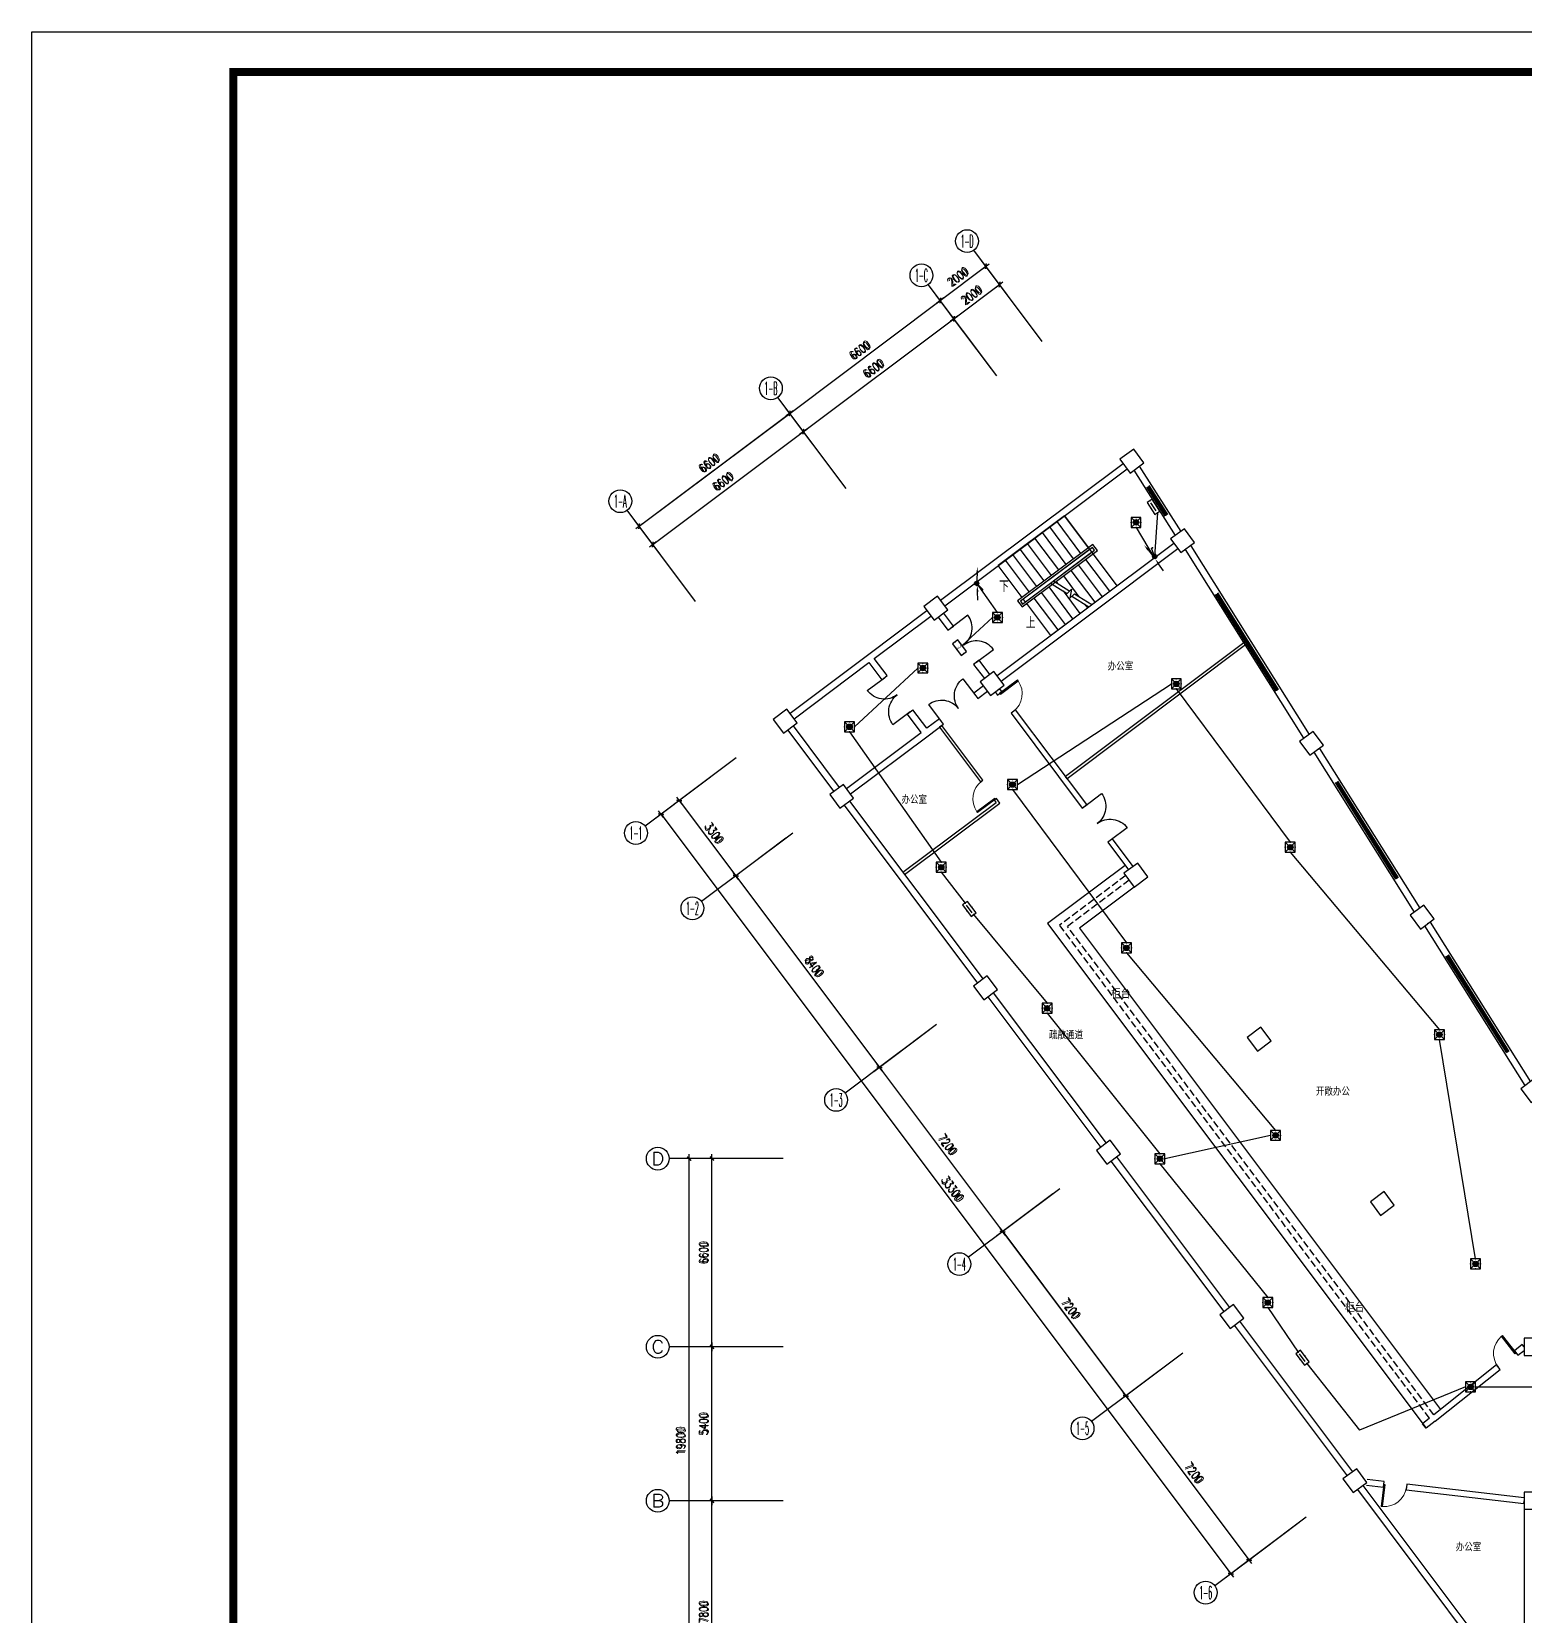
# Model space of a CAD drawing. Extents: x -149393 to 1177518, y -366685 to 296590.
# Drawn here: x 731850 to 784228, y -248251 to -192676 of the extents above; entities that cross this region are included whole.
import ezdxf
from ezdxf.enums import TextEntityAlignment as Align

# ---------------------------------------------------------------- set-up
doc = ezdxf.new("R2010")
doc.units = 0
doc.header["$LTSCALE"] = 1000
doc.header["$MEASUREMENT"] = 0
doc.linetypes.add('DASH', pattern=[0.35, 0.25, -0.1])
doc.linetypes.add('常规', pattern=[20, 10, 0, 10])
doc.layers.get('0').update_dxf_attribs({"linetype": 'CONTINUOUS'})
doc.layers.get('Defpoints').update_dxf_attribs({"linetype": 'CONTINUOUS'})
for name, color, linetype in [('AXIS', 3, 'CONTINUOUS'), ('AXIS_TEXT', 7, 'CONTINUOUS'), ('COLUMN', 9, 'CONTINUOUS'), ('EQUIP-消防', 3, 'CONTINUOUS'), ('LWIRE', 4, 'CONTINUOUS'), ('PUB_TITLE', 253, 'CONTINUOUS'), ('STAIR', 2, 'CONTINUOUS'), ('TEL_SYMB', 3, 'CONTINUOUS'), ('TEL_TEXT', 7, 'CONTINUOUS'), ('WALL', 9, 'CONTINUOUS'), ('WALL-MOVE', 6, 'CONTINUOUS'), ('WINDOW', 4, 'CONTINUOUS'), ('WIRE-应急', 60, '常规')]:
    doc.layers.add(name, color=color, linetype=linetype)
doc.styles.add('_TCH_AXIS', font='COMPLEX', dxfattribs={"bigfont": 'GBCBIG'})
doc.styles.add('_TCH_DIM', font='SIMPLEX', dxfattribs={"bigfont": 'GBCBIG'})
doc.styles.add('_TCH_DIM_T3', font='SIMPLEX', dxfattribs={"width": 0.705882, "bigfont": 'GBCBIG'})
doc.styles.add('_TEL_DIM', font='', dxfattribs={"width": 0.8, "height": 3.5})
doc.styles.add('COMPLEX', font='COMPLEX')
doc.styles.add('DIM_FONT', font='SIMPLEX.shx', dxfattribs={"width": 0.8})
doc.styles.get("Standard").update_dxf_attribs({"font": 'gbenor.shx', "bigfont": 'gbcbig.shx'})
doc.styles.get('_TEL_DIM').set_extended_font_data('SimSun')
doc.dimstyles.new('_TCH_ARCH&&100', dxfattribs={"dimtxt": 297.5, "dimasz": 100, "dimexe": 250, "dimexo": 300, "dimgap": 126.25, "dimtad": 1, "dimdec": 0, "dimzin": 0, "dimdsep": 46, "dimtxsty": '_TCH_DIM_T3', "dimblk": 'ARCHTICK', "dimcen": 0.09, "dimclrt": 7, "dimazin": 2, "dimtfac": 1, "dimtdec": 0, "dimtix": 1, "dimtmove": 2, "dimatfit": 3, "dimfxl": 1, "dimtolj": 1, "dimtzin": 0, "dimarcsym": 0})
doc.dimstyles.new('DIMN', dxfattribs={"dimtxt": 300, "dimasz": 1, "dimexe": 250, "dimexo": 300, "dimgap": 150, "dimtad": 1, "dimdec": 0, "dimdsep": 46, "dimtxsty": 'DIM_FONT', "dimblk": '_DIMX', "dimcen": 2.5, "dimclrt": 7, "dimadec": 0, "dimazin": 0, "dimtfac": 1, "dimtdec": 0, "dimtix": 1, "dimtmove": 2, "dimatfit": 3, "dimldrblk": '_DIMX', "dimfxl": 1, "dimtolj": 1, "dimarcsym": 0})

# ---------------------------------------------------------------- blocks, each defined once
blk = doc.blocks.new('$equip_U$00000427(cyc-PC)')
for p, q in [((-0.43, -0.43), (0.43, 0.43)), ((-0.43, 0.43), (0.43, -0.43))]:
    blk.add_line(p, q)
blk.add_lwpolyline([(-0.5, 0.5), (-0.5, -0.5), (0.5, -0.5), (0.5, 0.5)], close=True)
blk.add_circle((0, 0), 0.275)
for p in [(-0.5, 0), (0, 0.5), (0.5, 0), (0, -0.5)]:
    blk.add_point(p)
for points in [[(-0.24, 0.14), (0.24, 0.14), (-0.27, 0), (0.27, 0)], [(-0.24, -0.14), (0.24, -0.14), (-0.27, 0), (0.27, 0)], [(-0.14, 0.24), (0.14, 0.24), (-0.24, 0.14), (0.24, 0.14)], [(0, 0.27), (0, 0.27), (-0.14, 0.24), (0.14, 0.24)], [(-0.14, -0.24), (0.14, -0.24), (-0.24, -0.14), (0.24, -0.14)], [(0, -0.27), (0, -0.27), (-0.14, -0.24), (0.14, -0.24)]]:
    blk.add_solid(points)
at = {"color": 7, "style": '_TEL_DIM', "flags": 1}
blk.add_attdef('A', text='', height=0.00002, dxfattribs=at).set_placement((0, 0), align=Align.MIDDLE_CENTER)
blk = doc.blocks.new('$equip_U$00000108(cyc-PC)')
for p, q in [((-0.72, 0.6), (-0.72, 0)), ((0.72, 0.6), (-0.72, 0.6)), ((-0.72, 0), (0.72, 0)), ((-0.48, 0.3), (0.48, 0.3)), ((0.72, 0), (0.72, 0.6))]:
    blk.add_line(p, q)
for p in [(-0.72, 0.3), (0, 0.6), (0, 0), (0.72, 0.3)]:
    blk.add_point(p)
blk.add_solid([(0.24, 0.23), (0.53, 0.3), (0.24, 0.37)])
at = {"color": 7, "style": '_TEL_DIM', "flags": 1}
blk.add_attdef('A', text='', height=0.00002, dxfattribs=at).set_placement((0, 0), align=Align.MIDDLE_CENTER)
blk = doc.blocks.new('$equip_U$00000446(cyc-PC)')
for p, q in [((0.72, 0.66), (-0.72, 0.66)), ((-0.72, 0.66), (-0.72, 0)), ((-0.72, 0), (0.72, 0)), ((0.72, 0), (0.72, 0.66))]:
    blk.add_line(p, q)
for p in [(-0.72, 0.33), (0, 0.66), (0, 0), (0.72, 0.33)]:
    blk.add_point(p)
at = {"width": 0.8}
blk.add_text('E', height=0.45, dxfattribs=at).set_placement((-0.08, 0.11))
at = {"color": 7, "style": '_TEL_DIM', "flags": 1}
blk.add_attdef('A', text='', height=0.00002, dxfattribs=at).set_placement((0, 0), align=Align.MIDDLE_CENTER)
blk = doc.blocks.new('$TelecSys$00000079')
for p, q in [((0.7, 0.7), (0, 0)), ((0.1, 0.1), (0.1, 0.1)), ((-0.1, -0.1), (-0.1, -0.1))]:
    blk.add_line(p, q)
at = {"const_width": 0.142}
blk.add_lwpolyline([(-0.07, 0, 1), (0.07, 0, 1)], format="xyb", close=True, dxfattribs=at)
blk.add_solid([(0.63, 0.77), (0.77, 0.63), (1.15, 1.15)])
at = {"width": 0.8, "flags": 9}
blk.add_attdef('A', (0, 0), '', height=0.00002, dxfattribs=at)
blk = doc.blocks.new('$equip_U$00000423(cyc-PC)')
for p, q in [((0.15, 0.36), (0.63, 0.83)), ((0.63, 0.83), (0.77, 0.69))]:
    blk.add_line(p, q)
blk.add_circle((0, 0.21), 0.208)
for p in [(-0.21, 0.21), (-0.05, 0.4), (0, 0), (0.21, 0.21), (0.7, 0.76)]:
    blk.add_point(p)
for points in [[(-0.18, 0.31), (0.18, 0.31), (-0.21, 0.21), (0.21, 0.21)], [(-0.18, 0.1), (0.18, 0.1), (-0.21, 0.21), (0.21, 0.21)], [(-0.1, 0.39), (0.1, 0.39), (-0.18, 0.31), (0.18, 0.31)], [(-0.1, 0.03), (0.1, 0.03), (-0.18, 0.1), (0.18, 0.1)], [(0, 0.42), (0, 0.42), (-0.1, 0.39), (0.1, 0.39)], [(0, 0), (0, 0), (-0.1, 0.03), (0.1, 0.03)]]:
    blk.add_solid(points)
at = {"color": 7, "style": '_TEL_DIM', "flags": 1}
blk.add_attdef('A', text='', height=0.00002, dxfattribs=at).set_placement((0, 0), align=Align.MIDDLE_CENTER)
blk = doc.blocks.new('$TelecSys$00000078')
for p, q in [((0.1, 0.1), (0.1, 0.1)), ((1.15, 1.15), (0.55, 0.55)), ((-0.1, -0.1), (-0.1, -0.1))]:
    blk.add_line(p, q)
at = {"const_width": 0.142}
blk.add_lwpolyline([(-0.07, 0, 1), (0.07, 0, 1)], format="xyb", close=True, dxfattribs=at)
blk.add_solid([(0.62, 0.48), (0.48, 0.62), (0.1, 0.1)])
at = {"width": 0.8, "flags": 9}
blk.add_attdef('A', (0, 0), '', height=0.00002, dxfattribs=at)
blk = doc.blocks.new('_DIMX')
blk.add_line((-150, 0), (150, 0))
at = {"const_width": 50}
blk.add_lwpolyline([(-70, -70), (70, 70)], dxfattribs=at)
blk = doc.blocks.new('_ArchTick')
at = {"color": 0, "linetype": 'ByBlock', "const_width": 0.4}
blk.add_lwpolyline([(-0.5, -0.5), (0.5, 0.5)], dxfattribs=at)
blk = doc.blocks.new('*D1365')
at = {"layer": 'AXIS', "color": 0, "lineweight": -2, "transparency": 16777216}
for p, q in [((764191, -202742), (765791, -201542)), ((767111, -203302), (765641, -201342)), ((765511, -204502), (764041, -202542))]:
    blk.add_line(p, q, dxfattribs=at)
at = {"layer": 'Defpoints', "color": 0, "transparency": 16777216}
for p in [(765791, -201542), (767291, -203542), (765691, -204742)]:
    blk.add_point(p, dxfattribs=at)
at = {"layer": 'AXIS', "color": 0, "lineweight": -2, "transparency": 16777216, "xscale": 100, "yscale": 100, "zscale": 100}
for p, rotation in [((765791, -201542), 36.87000000000068), ((764191, -202742), 216.8700000000007)]:
    blk.add_blockref('_ArchTick', p, dxfattribs=dict(at, rotation=rotation))
at = {"layer": 'AXIS', "color": 7, "transparency": 16777216, "insert": (764826, -201922), "char_height": 297.5, "attachment_point": 5, "rotation": 36.87, "style": '_TCH_DIM_T3'}
blk.add_mtext('\\A1;2000', dxfattribs=at)
blk = doc.blocks.new('*D1366')
at = {"layer": 'AXIS', "color": 0, "lineweight": -2, "transparency": 16777216}
for p, q in [((763711, -202102), (765311, -200902)), ((767111, -203302), (765161, -200702)), ((765511, -204502), (763561, -201902))]:
    blk.add_line(p, q, dxfattribs=at)
at = {"layer": 'Defpoints', "color": 0, "transparency": 16777216}
for p in [(765311, -200902), (767291, -203542), (765691, -204742)]:
    blk.add_point(p, dxfattribs=at)
at = {"layer": 'AXIS', "color": 0, "lineweight": -2, "transparency": 16777216, "xscale": 100, "yscale": 100, "zscale": 100}
for p, rotation in [((765311, -200902), 36.87000000000068), ((763711, -202102), 216.8700000000007)]:
    blk.add_blockref('_ArchTick', p, dxfattribs=dict(at, rotation=rotation))
at = {"layer": 'AXIS', "color": 7, "transparency": 16777216, "insert": (764346, -201282), "char_height": 297.5, "attachment_point": 5, "rotation": 36.87, "style": '_TCH_DIM_T3'}
blk.add_mtext('\\A1;2000', dxfattribs=at)
blk = doc.blocks.new('*D1367')
at = {"layer": 'AXIS', "color": 0, "lineweight": -2, "transparency": 16777216}
for p, q in [((758911, -206702), (764191, -202742)), ((765511, -204502), (764041, -202542)), ((760231, -208462), (758761, -206502))]:
    blk.add_line(p, q, dxfattribs=at)
at = {"layer": 'Defpoints', "color": 0, "transparency": 16777216}
for p in [(764191, -202742), (765691, -204742), (760411, -208702)]:
    blk.add_point(p, dxfattribs=at)
at = {"layer": 'AXIS', "color": 0, "lineweight": -2, "transparency": 16777216, "xscale": 100, "yscale": 100, "zscale": 100}
for p, rotation in [((764191, -202742), 36.86999999999998), ((758911, -206702), 216.87)]:
    blk.add_blockref('_ArchTick', p, dxfattribs=dict(at, rotation=rotation))
at = {"layer": 'AXIS', "color": 7, "transparency": 16777216, "insert": (761386, -204502), "char_height": 297.5, "attachment_point": 5, "rotation": 36.87, "style": '_TCH_DIM_T3'}
blk.add_mtext('\\A1;6600', dxfattribs=at)
blk = doc.blocks.new('*D1368')
at = {"layer": 'AXIS', "color": 0, "lineweight": -2, "transparency": 16777216}
for p, q in [((758431, -206062), (763711, -202102)), ((765511, -204502), (763561, -201902)), ((760231, -208462), (758281, -205862))]:
    blk.add_line(p, q, dxfattribs=at)
at = {"layer": 'Defpoints', "color": 0, "transparency": 16777216}
for p in [(763711, -202102), (765691, -204742), (760411, -208702)]:
    blk.add_point(p, dxfattribs=at)
at = {"layer": 'AXIS', "color": 0, "lineweight": -2, "transparency": 16777216, "xscale": 100, "yscale": 100, "zscale": 100}
for p, rotation in [((763711, -202102), 36.86999999999998), ((758431, -206062), 216.87)]:
    blk.add_blockref('_ArchTick', p, dxfattribs=dict(at, rotation=rotation))
at = {"layer": 'AXIS', "color": 7, "transparency": 16777216, "insert": (760906, -203862), "char_height": 297.5, "attachment_point": 5, "rotation": 36.87, "style": '_TCH_DIM_T3'}
blk.add_mtext('\\A1;6600', dxfattribs=at)
blk = doc.blocks.new('*D1369')
at = {"layer": 'AXIS', "color": 0, "lineweight": -2, "transparency": 16777216}
for p, q in [((753631, -210662), (758911, -206702)), ((760231, -208462), (758761, -206502)), ((754951, -212422), (753481, -210462))]:
    blk.add_line(p, q, dxfattribs=at)
at = {"layer": 'Defpoints', "color": 0, "transparency": 16777216}
for p in [(758911, -206702), (760411, -208702), (755131, -212662)]:
    blk.add_point(p, dxfattribs=at)
at = {"layer": 'AXIS', "color": 0, "lineweight": -2, "transparency": 16777216, "xscale": 100, "yscale": 100, "zscale": 100}
for p, rotation in [((758911, -206702), 36.86999999999937), ((753631, -210662), 216.8699999999994)]:
    blk.add_blockref('_ArchTick', p, dxfattribs=dict(at, rotation=rotation))
at = {"layer": 'AXIS', "color": 7, "transparency": 16777216, "insert": (756106, -208462), "char_height": 297.5, "attachment_point": 5, "rotation": 36.87, "style": '_TCH_DIM_T3'}
blk.add_mtext('\\A1;6600', dxfattribs=at)
blk = doc.blocks.new('*D1370')
at = {"layer": 'AXIS', "color": 0, "lineweight": -2, "transparency": 16777216}
for p, q in [((753151, -210022), (758431, -206062)), ((760231, -208462), (758281, -205862)), ((754951, -212422), (753001, -209822))]:
    blk.add_line(p, q, dxfattribs=at)
at = {"layer": 'Defpoints', "color": 0, "transparency": 16777216}
for p in [(758431, -206062), (760411, -208702), (755131, -212662)]:
    blk.add_point(p, dxfattribs=at)
at = {"layer": 'AXIS', "color": 0, "lineweight": -2, "transparency": 16777216, "xscale": 100, "yscale": 100, "zscale": 100}
for p, rotation in [((758431, -206062), 36.86999999999977), ((753151, -210022), 216.8699999999998)]:
    blk.add_blockref('_ArchTick', p, dxfattribs=dict(at, rotation=rotation))
at = {"layer": 'AXIS', "color": 7, "transparency": 16777216, "insert": (755626, -207822), "char_height": 297.5, "attachment_point": 5, "rotation": 36.87, "style": '_TCH_DIM_T3'}
blk.add_mtext('\\A1;6600', dxfattribs=at)
blk = doc.blocks.new('*D1381')
at = {"layer": 'AXIS', "color": 0, "lineweight": -2, "transparency": 16777216}
for p, q in [((763340, -227679), (761380, -229149)), ((761580, -228999), (765900, -234759)), ((767660, -233439), (765700, -234909))]:
    blk.add_line(p, q, dxfattribs=at)
at = {"layer": 'Defpoints', "color": 0, "transparency": 16777216}
for p in [(763580, -227499), (767900, -233259), (765900, -234759)]:
    blk.add_point(p, dxfattribs=at)
at = {"layer": 'AXIS', "color": 0, "lineweight": -2, "transparency": 16777216, "xscale": 100, "yscale": 100, "zscale": 100}
for p, rotation in [((761580, -228999), 126.8700000000011), ((765900, -234759), 306.8700000000011)]:
    blk.add_blockref('_ArchTick', p, dxfattribs=dict(at, rotation=rotation))
at = {"layer": 'AXIS', "color": 7, "transparency": 16777216, "insert": (763960, -231714), "char_height": 297.5, "attachment_point": 5, "rotation": 306.87, "style": '_TCH_DIM_T3'}
blk.add_mtext('\\A1;7200', dxfattribs=at)
blk = doc.blocks.new('*D1382')
at = {"layer": 'AXIS', "color": 0, "lineweight": -2, "transparency": 16777216}
for p, q in [((771980, -239199), (770020, -240669)), ((770220, -240519), (774540, -246279)), ((776300, -244959), (774340, -246429))]:
    blk.add_line(p, q, dxfattribs=at)
at = {"layer": 'Defpoints', "color": 0, "transparency": 16777216}
for p in [(772220, -239019), (776540, -244779), (774540, -246279)]:
    blk.add_point(p, dxfattribs=at)
at = {"layer": 'AXIS', "color": 0, "lineweight": -2, "transparency": 16777216, "xscale": 100, "yscale": 100, "zscale": 100}
for p, rotation in [((770220, -240519), 126.8700000000012), ((774540, -246279), 306.8700000000013)]:
    blk.add_blockref('_ArchTick', p, dxfattribs=dict(at, rotation=rotation))
at = {"layer": 'AXIS', "color": 7, "transparency": 16777216, "insert": (772600, -243234), "char_height": 297.5, "attachment_point": 5, "rotation": 306.87, "style": '_TCH_DIM_T3'}
blk.add_mtext('\\A1;7200', dxfattribs=at)
blk = doc.blocks.new('*D1383')
at = {"layer": 'AXIS', "color": 0, "lineweight": -2, "transparency": 16777216}
for p, q in [((756320, -218319), (753720, -220269)), ((753920, -220119), (773900, -246759)), ((776300, -244959), (773700, -246909))]:
    blk.add_line(p, q, dxfattribs=at)
at = {"layer": 'Defpoints', "color": 0, "transparency": 16777216}
for p in [(756560, -218139), (776540, -244779), (773900, -246759)]:
    blk.add_point(p, dxfattribs=at)
at = {"layer": 'AXIS', "color": 0, "lineweight": -2, "transparency": 16777216, "xscale": 100, "yscale": 100, "zscale": 100}
for p, rotation in [((753920, -220119), 126.8700000000008), ((773900, -246759), 306.8700000000008)]:
    blk.add_blockref('_ArchTick', p, dxfattribs=dict(at, rotation=rotation))
at = {"layer": 'AXIS', "color": 7, "transparency": 16777216, "insert": (764130, -233274), "char_height": 297.5, "attachment_point": 5, "rotation": 306.87, "style": '_TCH_DIM_T3'}
blk.add_mtext('\\A1;33300', dxfattribs=at)
blk = doc.blocks.new('*D1384')
at = {"layer": 'AXIS', "color": 0, "lineweight": -2, "transparency": 16777216}
for p, q in [((767660, -233439), (765700, -234909)), ((765900, -234759), (770220, -240519)), ((771980, -239199), (770020, -240669))]:
    blk.add_line(p, q, dxfattribs=at)
at = {"layer": 'Defpoints', "color": 0, "transparency": 16777216}
for p in [(767900, -233259), (772220, -239019), (770220, -240519)]:
    blk.add_point(p, dxfattribs=at)
at = {"layer": 'AXIS', "color": 0, "lineweight": -2, "transparency": 16777216, "xscale": 100, "yscale": 100, "zscale": 100}
for p, rotation in [((765900, -234759), 126.8700000000003), ((770220, -240519), 306.8700000000003)]:
    blk.add_blockref('_ArchTick', p, dxfattribs=dict(at, rotation=rotation))
at = {"layer": 'AXIS', "color": 7, "transparency": 16777216, "insert": (768280, -237474), "char_height": 297.5, "attachment_point": 5, "rotation": 306.87, "style": '_TCH_DIM_T3'}
blk.add_mtext('\\A1;7200', dxfattribs=at)
blk = doc.blocks.new('*D1385')
at = {"layer": 'AXIS', "color": 0, "lineweight": -2, "transparency": 16777216}
for p, q in [((758300, -220959), (756340, -222429)), ((756540, -222279), (761580, -228999)), ((763340, -227679), (761380, -229149))]:
    blk.add_line(p, q, dxfattribs=at)
at = {"layer": 'Defpoints', "color": 0, "transparency": 16777216}
for p in [(758540, -220779), (763580, -227499), (761580, -228999)]:
    blk.add_point(p, dxfattribs=at)
at = {"layer": 'AXIS', "color": 0, "lineweight": -2, "transparency": 16777216, "xscale": 100, "yscale": 100, "zscale": 100}
for p, rotation in [((756540, -222279), 126.8700000000008), ((761580, -228999), 306.8700000000008)]:
    blk.add_blockref('_ArchTick', p, dxfattribs=dict(at, rotation=rotation))
at = {"layer": 'AXIS', "color": 7, "transparency": 16777216, "insert": (759280, -225474), "char_height": 297.5, "attachment_point": 5, "rotation": 306.87, "style": '_TCH_DIM_T3'}
blk.add_mtext('\\A1;8400', dxfattribs=at)
blk = doc.blocks.new('*D1386')
at = {"layer": 'AXIS', "color": 0, "lineweight": -2, "transparency": 16777216}
for p, q in [((756320, -218319), (754360, -219789)), ((754560, -219639), (756540, -222279)), ((758300, -220959), (756340, -222429))]:
    blk.add_line(p, q, dxfattribs=at)
at = {"layer": 'Defpoints', "color": 0, "transparency": 16777216}
for p in [(756560, -218139), (758540, -220779), (756540, -222279)]:
    blk.add_point(p, dxfattribs=at)
at = {"layer": 'AXIS', "color": 0, "lineweight": -2, "transparency": 16777216, "xscale": 100, "yscale": 100, "zscale": 100}
for p, rotation in [((754560, -219639), 126.8700000000016), ((756540, -222279), 306.8700000000015)]:
    blk.add_blockref('_ArchTick', p, dxfattribs=dict(at, rotation=rotation))
at = {"layer": 'AXIS', "color": 7, "transparency": 16777216, "insert": (755770, -220794), "char_height": 297.5, "attachment_point": 5, "rotation": 306.87, "style": '_TCH_DIM_T3'}
blk.add_mtext('\\A1;3300', dxfattribs=at)
blk = doc.blocks.new('*D1392')
at = {"layer": 'AXIS', "color": 0, "lineweight": -2, "transparency": 16777216}
for p, q in [((757905, -244198), (755455, -244198)), ((755705, -251998), (755705, -244198)), ((757905, -251998), (755455, -251998))]:
    blk.add_line(p, q, dxfattribs=at)
at = {"layer": 'Defpoints', "color": 0, "transparency": 16777216}
for p in [(755705, -244198), (758205, -244198), (758205, -251998)]:
    blk.add_point(p, dxfattribs=at)
at = {"layer": 'AXIS', "color": 0, "lineweight": -2, "transparency": 16777216, "xscale": 100, "yscale": 100, "zscale": 100}
for p, rotation in [((755705, -244198), 90), ((755705, -251998), 270)]:
    blk.add_blockref('_ArchTick', p, dxfattribs=dict(at, rotation=rotation))
at = {"layer": 'AXIS', "color": 7, "transparency": 16777216, "insert": (755430, -248098), "char_height": 297.5, "attachment_point": 5, "rotation": 90, "style": '_TCH_DIM_T3'}
blk.add_mtext('\\A1;7800', dxfattribs=at)
blk = doc.blocks.new('*D1393')
at = {"layer": 'AXIS', "color": 0, "lineweight": -2, "transparency": 16777216}
for p, q in [((757605, -232198), (754655, -232198)), ((754905, -251998), (754905, -232198)), ((757605, -251998), (754655, -251998))]:
    blk.add_line(p, q, dxfattribs=at)
at = {"layer": 'Defpoints', "color": 0, "transparency": 16777216}
for p in [(754905, -232198), (757905, -232198), (757905, -251998)]:
    blk.add_point(p, dxfattribs=at)
at = {"layer": 'AXIS', "color": 0, "lineweight": -2, "transparency": 16777216, "xscale": 100, "yscale": 100, "zscale": 100}
for p, rotation in [((754905, -232198), 90), ((754905, -251998), 270)]:
    blk.add_blockref('_ArchTick', p, dxfattribs=dict(at, rotation=rotation))
at = {"layer": 'AXIS', "color": 7, "transparency": 16777216, "insert": (754630, -242098), "char_height": 297.5, "attachment_point": 5, "rotation": 90, "style": '_TCH_DIM_T3'}
blk.add_mtext('\\A1;19800', dxfattribs=at)
blk = doc.blocks.new('*D1394')
at = {"layer": 'AXIS', "color": 0, "lineweight": -2, "transparency": 16777216}
for p, q in [((757905, -238798), (755455, -238798)), ((755705, -244198), (755705, -238798)), ((757905, -244198), (755455, -244198))]:
    blk.add_line(p, q, dxfattribs=at)
at = {"layer": 'Defpoints', "color": 0, "transparency": 16777216}
for p in [(755705, -238798), (758205, -238798), (758205, -244198)]:
    blk.add_point(p, dxfattribs=at)
at = {"layer": 'AXIS', "color": 0, "lineweight": -2, "transparency": 16777216, "xscale": 100, "yscale": 100, "zscale": 100}
for p, rotation in [((755705, -238798), 90), ((755705, -244198), 270)]:
    blk.add_blockref('_ArchTick', p, dxfattribs=dict(at, rotation=rotation))
at = {"layer": 'AXIS', "color": 7, "transparency": 16777216, "insert": (755430, -241498), "char_height": 297.5, "attachment_point": 5, "rotation": 90, "style": '_TCH_DIM_T3'}
blk.add_mtext('\\A1;5400', dxfattribs=at)
blk = doc.blocks.new('*D1395')
at = {"layer": 'AXIS', "color": 0, "lineweight": -2, "transparency": 16777216}
for p, q in [((757905, -232198), (755455, -232198)), ((755705, -238798), (755705, -232198)), ((757905, -238798), (755455, -238798))]:
    blk.add_line(p, q, dxfattribs=at)
at = {"layer": 'Defpoints', "color": 0, "transparency": 16777216}
for p in [(755705, -232198), (758205, -232198), (758205, -238798)]:
    blk.add_point(p, dxfattribs=at)
at = {"layer": 'AXIS', "color": 0, "lineweight": -2, "transparency": 16777216, "xscale": 100, "yscale": 100, "zscale": 100}
for p, rotation in [((755705, -232198), 90), ((755705, -238798), 270)]:
    blk.add_blockref('_ArchTick', p, dxfattribs=dict(at, rotation=rotation))
at = {"layer": 'AXIS', "color": 7, "transparency": 16777216, "insert": (755430, -235498), "char_height": 297.5, "attachment_point": 5, "rotation": 90, "style": '_TCH_DIM_T3'}
blk.add_mtext('\\A1;6600', dxfattribs=at)
blk = doc.blocks.new('_FZHK')
blk.add_lwpolyline([(-0.5, -0.5), (0.5, -0.5), (0.5, 0.5), (-0.5, 0.5)], close=True)
blk = doc.blocks.new('_AXISO')
blk.add_circle((0, 0), 0.5)
at = {"layer": 'AXIS_TEXT', "style": 'COMPLEX', "width": 1.041667}
blk.add_attdef('A', text='', height=0.56, dxfattribs=at).set_placement((-0.25, -0.28), (0.25, -0.28), align=Align.FIT)
blk = doc.blocks.new('$TCHSYS$WIN2D')
for p, q in [((-0.5, 0.5), (0.5, 0.5)), ((0.5, 0.167), (-0.5, 0.167)), ((0.5, -0.167), (-0.5, -0.167)), ((-0.5, -0.5), (0.5, -0.5))]:
    blk.add_line(p, q)
blk = doc.blocks.new('$DorLib2D$00000001')
for p, q in [((0.45, 0.975), (0.5, 0.975)), ((0.45, 0), (0.45, 0.975)), ((0.5, 0), (0.5, 0.975)), ((0.5, 0), (0.45, 0))]:
    blk.add_line(p, q)
at = {"lineweight": 13}
blk.add_arc((0.475, 0), 0.975, 91.46928, 180, dxfattribs=at)

msp = doc.modelspace()

# ---------------------------------------------------------------- linework, layer by layer
for points in [[(770194.5, -221913.4), (767474.5, -223953.4), (780748.5, -241652)], [(770514.5, -222673.4), (768594.5, -224113.4), (781255.3, -240994.4)]]:
    msp.add_lwpolyline(points)
at = {"layer": 'AXIS'}
for p, q in [((767291, -203542.2), (764891, -200342.2)), ((765691, -204742.2), (763291, -201542.2)), ((760411, -208702.2), (758011, -205502.2)), ((755131, -212662.2), (752731, -209462.2)), ((756559.9, -218139.3), (753359.9, -220539.3)), ((758539.9, -220779.3), (755339.9, -223179.3)), ((758539.9, -220779.3), (755339.9, -223179.3)), ((763579.9, -227499.3), (760379.9, -229899.3)), ((758205.1, -232198.2), (754205.1, -232198.2)), ((767900, -233259.3), (764700, -235659.3)), ((758205.1, -238798.2), (754205.1, -238798.2)), ((758205.1, -238798.2), (754205.1, -238798.2)), ((772220, -239019.3), (769020, -241419.3)), ((758205.1, -244198.2), (754205.1, -244198.2)), ((758205.1, -244198.2), (754205.1, -244198.2)), ((776540, -244779.3), (773340, -247179.3))]:
    msp.add_line(p, q, dxfattribs=at)
for centre in [(753039.9, -220779.3), (755019.9, -223419.3), (760059.9, -230139.3), (753805.1, -232198.2), (764380, -235899.3), (753805.1, -238798.2), (753805.1, -244198.2)]:
    msp.add_circle(centre, 400, dxfattribs=at)
at = {"layer": 'PUB_TITLE'}
msp.add_lwpolyline([(731849.9, -192676.1), (850649.9, -192676.1), (850649.9, -276684.6), (731849.9, -276684.6)], close=True, dxfattribs=at)
at = {"layer": 'PUB_TITLE', "const_width": 270.7}
msp.add_lwpolyline([(738921.3, -194090.4), (849235.6, -194090.4), (849235.6, -275270.4), (738921.3, -275270.4), (738921.3, -194090.4)], close=True, dxfattribs=at)
at = {"layer": 'STAIR', "color": 59}
for p, q in [((768066, -209659.7), (765742.3, -211402.5)), ((768388.7, -211165.8), (767549.6, -210047)), ((768646.9, -210972.2), (767807.8, -209853.4)), ((768905.1, -210778.5), (768066, -209659.7)), ((768066, -209659.7), (769902, -212107.7)), ((767872.3, -211553.1), (767033.2, -210434.3)), ((768130.5, -211359.5), (767291.4, -210240.7)), ((767097.8, -212134), (766258.6, -211015.2)), ((769062.8, -210660.2), (766423.6, -212639.7)), ((767355.9, -211940.4), (766516.8, -210821.6)), ((769048.5, -210760.6), (766524, -212654)), ((766581.4, -212850), (769220.6, -210870.6)), ((766595.7, -212749.6), (769120.2, -210856.2)), ((768948.1, -210835.9), (766624.4, -212578.7)), ((767614.1, -211746.8), (766775, -210627.9)), ((767677, -211938.7), (769019.8, -210931.5)), ((768804.7, -211182.6), (769643.8, -212301.4)), ((769120.2, -210856.2), (769048.5, -210760.6)), ((769220.6, -210870.6), (769062.8, -210660.2)), ((769062.8, -210988.9), (769902, -212107.7)), ((766581.4, -212521.3), (765742.3, -211402.5)), ((766839.6, -212327.7), (766000.5, -211208.9)), ((768288.3, -211569.8), (769127.4, -212688.7)), ((768546.5, -211376.2), (769385.6, -212495)), ((766696.1, -212674.3), (767574.2, -212015.8)), ((767513.7, -212150.8), (768352.8, -213269.6)), ((767574.2, -212015.8), (768162.6, -212377.3)), ((767677, -211938.7), (768252.5, -212292.3)), ((767771.9, -211957.1), (767827.3, -212031)), ((768022.5, -212291.2), (768611, -213075.9)), ((768030.1, -211763.5), (768575.6, -212490.8)), ((768162.6, -212377.3), (768317.5, -212230.7)), ((768317.5, -212230.7), (768253, -212545.7)), ((769023.9, -212766.3), (769902, -212107.7)), ((766423.6, -212639.7), (766581.4, -212850)), ((766524, -212654), (766595.7, -212749.6)), ((766696.1, -212674.3), (766624.4, -212578.7)), ((766739.2, -212731.7), (767578.3, -213850.5)), ((766997.4, -212538.1), (767836.5, -213656.9)), ((767255.5, -212344.4), (768094.7, -213463.2)), ((767578.3, -213850.5), (768921.1, -212843.4)), ((768253, -212545.7), (768415.1, -212392.2)), ((768325.3, -212477.3), (768921.1, -212843.4)), ((768415.1, -212392.2), (769023.9, -212766.3)), ((768770.8, -212751), (768869.2, -212882.3))]:
    msp.add_line(p, q, dxfattribs=at)
at = {"layer": 'TEL_SYMB', "color": 59, "elevation": 1793}
msp.add_lwpolyline([(766054.3, -212087.4, 0, 0, 0), (769080.8, -209817.5, 0, 0, 0), (770034.6, -211089.3, 0, 0, 0), (768715, -212079, 95.6, 0, 0), (768428.1, -212294.2, 0, 0, 0)], format="xyseb", dxfattribs=at)
at = {"layer": 'TEL_SYMB', "color": 59}
msp.add_lwpolyline([(767008.1, -213359.2, 0, 0, 0), (767883.1, -212703, 95.6, 0, 0), (768170, -212487.8, 0, 0, 0)], format="xyseb", dxfattribs=at)
at = {"layer": 'WALL', "color": 59}
for p, q in [((763722.4, -212617.4), (770122.4, -207817.4)), ((763866.4, -212809.4), (770266.4, -208009.4)), ((770499.7, -208059.4), (771953.4, -210344.1)), ((770692.2, -207915), (772146, -210199.7)), ((765702.4, -215257.4), (771899.2, -210609.8)), ((765846.4, -215449.4), (772043.2, -210801.8)), ((772294.9, -210838), (776452.4, -217457.5)), ((772492.9, -210701.9), (776650.3, -217321.5)), ((761159.2, -214539.8), (763242.4, -212977.4)), ((761399.2, -214659.8), (763386.4, -213169.4)), ((763638.4, -213205.4), (763982.6, -213664.2)), ((764174.6, -213520.2), (763830.4, -213061.4)), ((763982.6, -213664.2), (764174.6, -213520.2)), ((758442.5, -216577.4), (761159.2, -214539.8)), ((758586.5, -216769.4), (761207.2, -214803.8)), ((761207.2, -214803.8), (761657.8, -215404.6)), ((761849.8, -215260.6), (761399.2, -214659.8)), ((765074.6, -214720.2), (764882.6, -214864.2)), ((764882.6, -214864.2), (765258.4, -215365.4)), ((765450.4, -215221.4), (765074.6, -214720.2)), ((761657.8, -215404.6), (761849.8, -215260.6)), ((765222.4, -215617.4), (764883.8, -215871.3)), ((764883.8, -215871.3), (765027.8, -216063.3)), ((765027.8, -216063.3), (765366.4, -215809.4)), ((762557.8, -216604.6), (762749.8, -216460.6)), ((763043.2, -217251.8), (762559.3, -216606.7)), ((763235.2, -217107.8), (762751.3, -216462.7)), ((758358.5, -217165.4), (759978.5, -219325.4)), ((758550.5, -217021.4), (760170.5, -219181.4)), ((760422.5, -219217.4), (763043.2, -217251.8)), ((763683.8, -216771.4), (763235.2, -217107.8)), ((763283.2, -217371.8), (763827.8, -216963.4)), ((763827.8, -216963.4), (763683.8, -216771.4)), ((760566.5, -219409.4), (763283.2, -217371.8)), ((776554, -217393.7), (776452.4, -217457.5)), ((777015.7, -217810), (776914, -217873.7)), ((777015.7, -217810), (780527, -223414)), ((776817.7, -217946), (780329, -223549.9)), ((760338.5, -219805.4), (765018.5, -226045.4)), ((760530.5, -219661.4), (765210.5, -225901.4)), ((780430.7, -223486.2), (780329, -223549.9)), ((780892.3, -223902.4), (780790.7, -223966.2)), ((780892.3, -223902.4), (784410.8, -229501.1)), ((780694.3, -224038.5), (784212.9, -229637.2)), ((765378.5, -226525.4), (769338.5, -231805.4)), ((765570.5, -226381.4), (769530.5, -231661.4)), ((769698.5, -232285.4), (773658.5, -237565.4)), ((769890.5, -232141.4), (773850.5, -237421.4)), ((774018.5, -238045.4), (777978.5, -243325.4)), ((774210.5, -237901.4), (778170.5, -243181.4)), ((778338.5, -243805.4), (782728.2, -249658.2)), ((778530.5, -243661.4), (782938.2, -249538.2)), ((784183.2, -244498.2), (784183.2, -246509.1)), ((784183.2, -246509.1), (784183.2, -249538.2))]:
    msp.add_line(p, q, dxfattribs=at)
at = {"layer": 'WALL'}
for p, q in [((765634.4, -215833.4), (765714.3, -215939.8)), ((765714.3, -215939.8), (765874.3, -215819.8)), ((765874.3, -215819.8), (765794.4, -215713.4)), ((766354.3, -216459.8), (766194.3, -216579.8)), ((766194.3, -216579.8), (768687.3, -219903.8)), ((768847.3, -219783.8), (766354.3, -216459.8)), ((768687.3, -219903.8), (768847.3, -219783.8)), ((769747.3, -220983.8), (769587.3, -221103.8)), ((769587.3, -221103.8), (770314.5, -222073.4)), ((770474.5, -221953.4), (769747.3, -220983.8)), ((784121, -238719.9), (783846.9, -238937.5)), ((783846.9, -238937.5), (783971.2, -239094.1)), ((783971.2, -239094.1), (784183.2, -238925.9)), ((784183.2, -238798.2), (784121, -238719.9)), ((783220.3, -239434.8), (781020.2, -241181)), ((783344.6, -239591.5), (783220.3, -239434.8)), ((781064.1, -241401.6), (783344.6, -239591.5)), ((780863.5, -241305.4), (780624.2, -241495.4)), ((780748.5, -241652), (780624.2, -241495.4)), ((781064.1, -241401.6), (780748.5, -241652)), ((778662.9, -243652.7), (779251.6, -243721.6)), ((779274.9, -243523), (778686.1, -243454)), ((779251.6, -243721.6), (779274.9, -243523)), ((780069.4, -243616), (780046.2, -243814.6)), ((780046.2, -243814.6), (784171.5, -244297.6)), ((784183.2, -244097.6), (780069.4, -243616)), ((784171.5, -244297.6), (784183.2, -244198.2))]:
    msp.add_line(p, q, dxfattribs=at)
at = {"layer": 'WALL', "linetype": 'DASH'}
for p, q in [((770214.5, -222273.4), (767894.5, -224013.4)), ((770334.5, -222433.4), (768174.5, -224053.4)), ((780863.5, -241305.4), (767894.5, -224013.4)), ((781020.2, -241181), (768174.5, -224053.4))]:
    msp.add_line(p, q, dxfattribs=at)
at = {"layer": 'WALL-MOVE', "color": 59}
for p, q in [((774402.5, -214069.8), (768104.5, -218793.4)), ((774462.5, -214149.8), (768164.5, -218873.4)), ((774462.5, -214149.8), (774402.5, -214069.8)), ((763766.5, -217009.4), (763686.5, -217069.4)), ((763686.5, -217069.4), (765124, -218986.1)), ((765204, -218926.1), (763766.5, -217009.4)), ((765124, -218986.1), (765204, -218926.1)), ((768164.5, -218873.4), (768104.5, -218793.4)), ((762402.5, -222157.4), (765666.5, -219709.4)), ((762462.5, -222237.4), (765806.5, -219729.4)), ((765684, -219566.1), (765604, -219626.1)), ((765604, -219626.1), (765666.5, -219709.4)), ((765806.5, -219729.4), (765684, -219566.1)), ((762402.5, -222157.4), (762462.5, -222237.4))]:
    msp.add_line(p, q, dxfattribs=at)
at = {"layer": 'WINDOW', "color": 59, "extrusion": (7.34766e-17, -9.79684e-17, -1)}
msp.add_lwpolyline([(-764978.6, -214792.2), (-765578.6, -214342.2, -0.4142136), (-764528.6, -214192.2, -0.4142136), (-764678.6, -213142.2), (-764078.6, -213592.2)], format="xyb", dxfattribs=at)
at = {"layer": 'WINDOW', "color": 59, "extrusion": (0, 0, -1)}
for points in [[(-762653.8, -216532.6), (-762053.8, -216982.6, 0.4142136), (-762203.8, -215932.6, 0.4142136), (-761153.8, -215782.6), (-761753.8, -215332.6)], [(-768767.3, -219843.8), (-769367.3, -219393.8, 0.4142136), (-769217.3, -220443.8, 0.4142136), (-770267.3, -220593.8), (-769667.3, -221043.8)]]:
    msp.add_lwpolyline(points, format="xyb", dxfattribs=at)
at = {"layer": 'WINDOW', "color": 59}
msp.add_lwpolyline([(763755.8, -216867.4), (763305.8, -216267.4, -0.4142136), (764355.8, -216417.4, -0.4142136), (764505.8, -215367.4), (764955.8, -215967.3)], format="xyb", dxfattribs=at)
at = {"layer": 'WIRE-应急', "linetype": '常规'}
for p, q in [((770576, -210060.4), (771215, -211123)), ((770576, -210060.4), (771215, -211123)), ((771325.9, -209553.4), (771229.6, -211083.2)), ((771325.9, -209553.4), (771229.6, -211083.2)), ((765713.9, -213043), (764988.4, -212022.6)), ((764475.6, -214208), (765538.9, -213218)), ((762929, -214992.4), (760703.2, -217054.6)), ((766419.8, -219080.9), (771814.9, -215549.9)), ((771989.9, -215724.9), (775985.7, -221102.7)), ((760528.2, -217229.6), (763745.8, -221803.3)), ((766244.8, -219255.9), (770240.6, -224633.6)), ((775985.7, -221452.7), (781216.1, -227676.5)), ((763745.8, -222153.3), (764580.1, -223239.5)), ((764882.5, -223642.7), (767456.8, -226751.3)), ((770240.6, -224983.6), (775471, -231207.4)), ((767456.8, -227101.3), (771415.2, -232029.1)), ((782484.6, -235715.9), (781216.1, -228026.5)), ((775296, -231382.4), (771590.2, -232204.1)), ((771415.2, -232379.1), (775197.2, -237071.8)), ((775197.2, -237421.8), (776261.8, -238981.6)), ((776564.2, -239384.8), (778416.4, -241716.9)), ((782135, -240204), (778416.4, -241716.9)), ((782485, -240204), (789919.7, -240204))]:
    msp.add_line(p, q, dxfattribs=at)

# ---------------------------------------------------------------- block references
at = {"layer": 'AXIS'}
ref = msp.add_blockref('_AXISO', (764651, -200022.2), dxfattribs=dict(at, xscale=800, yscale=800, zscale=800))
ref.add_attrib('A', '1-D', dxfattribs={"layer": 'AXIS_TEXT', "height": 452.55, "style": '_TCH_AXIS', "width": 0.362069}).set_placement((764424.7, -200248.5), (764877.3, -200248.5), align=Align.FIT)
ref = msp.add_blockref('_AXISO', (763051, -201222.2), dxfattribs=dict(at, xscale=800, yscale=800, zscale=800))
ref.add_attrib('A', '1-C', dxfattribs={"layer": 'AXIS_TEXT', "height": 452.55, "style": '_TCH_AXIS', "width": 0.375}).set_placement((762824.8, -201448.5), (763277.3, -201448.5), align=Align.FIT)
ref = msp.add_blockref('_AXISO', (757771, -205182.2), dxfattribs=dict(at, xscale=800, yscale=800, zscale=800))
ref.add_attrib('A', '1-B', dxfattribs={"layer": 'AXIS_TEXT', "height": 452.55, "style": '_TCH_AXIS', "width": 0.362069}).set_placement((757544.8, -205408.5), (757997.3, -205408.5), align=Align.FIT)
ref = msp.add_blockref('_AXISO', (752491, -209142.2), dxfattribs=dict(at, xscale=800, yscale=800, zscale=800))
ref.add_attrib('A', '1-A', dxfattribs={"layer": 'AXIS_TEXT', "height": 452.55, "style": '_TCH_AXIS', "width": 0.355932}).set_placement((752264.8, -209368.5), (752717.3, -209368.5), align=Align.FIT)
ref = msp.add_blockref('_AXISO', (768700, -241659.3), dxfattribs=dict(at, xscale=800, yscale=800, zscale=800))
ref.add_attrib('A', '1-5', dxfattribs={"layer": 'AXIS_TEXT', "height": 452.55, "style": '_TCH_AXIS', "width": 0.381818}).set_placement((768473.7, -241885.5), (768926.2, -241885.5), align=Align.FIT)
ref = msp.add_blockref('_AXISO', (773020, -247419.3), dxfattribs=dict(at, xscale=800, yscale=800, zscale=800))
ref.add_attrib('A', '1-6', dxfattribs={"layer": 'AXIS_TEXT', "height": 452.55, "style": '_TCH_AXIS', "width": 0.381818}).set_placement((772793.7, -247645.5), (773246.3, -247645.5), align=Align.FIT)
at = {"layer": 'COLUMN', "color": 59}
for p, xscale, yscale, zscale, rotation in [((770434.4, -207733.4), 600.0000000000551, 600.0000000000551, 600.0000000000551, 36.86999999999735), ((772211.2, -210525.8), 600.0000000000144, 600.0000000000144, 600.0000000000144, 306.8700000000038), ((763554.4, -212893.4), 599.999999999962, 599.999999999962, 599.999999999962, 36.87000000000402), ((765534.4, -215533.4), 599.9999999999445, 599.9999999999445, 599.9999999999445, 306.8699999999949), ((758274.5, -216853.4), 599.999999999962, 599.999999999962, 599.999999999962, 36.87000000000402), ((776734, -217633.7), 599.9999999999562, 599.9999999999562, 599.9999999999562, 306.869999999994), ((760254.5, -219493.4), 599.999999999962, 599.999999999962, 599.999999999962, 36.87000000000402), ((770574.5, -222253.4), 599.9999999999445, 599.9999999999445, 599.9999999999445, 306.8699999999949), ((780610.7, -223726.2), 599.9999999999562, 599.9999999999562, 599.9999999999562, 306.869999999994), ((765294.5, -226213.4), 600.0000000000464, 600.0000000000464, 600.0000000000464, 36.86999999999623), ((774894.5, -228013.4), 600.0000000000144, 600.0000000000144, 600.0000000000144, 306.8700000000038), ((784494.5, -229813.3), 600.0000000000464, 600.0000000000464, 600.0000000000464, 36.86999999999623), ((769614.5, -231973.4), 599.999999999962, 599.999999999962, 599.999999999962, 36.87000000000402), ((779214.5, -233773.4), 600.0000000000464, 600.0000000000464, 600.0000000000464, 216.8699999999962), ((773934.5, -237733.4), 599.999999999962, 599.999999999962, 599.999999999962, 36.87000000000402), ((778254.5, -243493.4), 600.000000000026, 600.000000000026, 600.000000000026, 306.8700000000029)]:
    msp.add_blockref('_FZHK', p, dxfattribs=dict(at, xscale=xscale, yscale=yscale, zscale=zscale, rotation=rotation))
at = {"layer": 'COLUMN', "color": 59, "xscale": 600, "yscale": 600, "zscale": 600}
for p in [(784483.2, -238798.2), (784483.2, -244198.2)]:
    msp.add_blockref('_FZHK', p, dxfattribs=at)
at = {"layer": 'EQUIP-消防'}
for name, p, xscale, yscale, zscale, rotation in [('$equip_U$00000108(cyc-PC)', (771279.2, -209284.5), 350.0000000000013, 350.0000000000013, 350.0000000000013, 122.468556140011), ('$equip_U$00000108(cyc-PC)', (771279.2, -209284.5), 350.0000000000013, 350.0000000000013, 350.0000000000013, 122.468556140011), ('$equip_U$00000423(cyc-PC)', (771296.6, -211112.2), 350.0000000000078, 350.0000000000078, 350.0000000000078, 66.59237129633011), ('$equip_U$00000423(cyc-PC)', (771296.6, -211112.2), 350.0000000000078, 350.0000000000078, 350.0000000000078, 66.59237129633011), ('$equip_U$00000423(cyc-PC)', (764915.5, -212022.6), 350, 350, 350, 270), ('$equip_U$00000446(cyc-PC)', (764475.6, -214208), 349.9999999999938, 349.9999999999938, 349.9999999999938, 126.869999999944), ('$equip_U$00000108(cyc-PC)', (764815.3, -223378.1), 349.9999999999531, 349.9999999999531, 349.9999999999531, 126.8699999999907), ('$equip_U$00000108(cyc-PC)', (776497, -239120.2), 349.9999999999531, 349.9999999999531, 349.9999999999531, 126.8699999999907)]:
    msp.add_blockref(name, p, dxfattribs=dict(at, xscale=xscale, yscale=yscale, zscale=zscale, rotation=rotation))
at = {"layer": 'EQUIP-消防', "xscale": 350, "yscale": 350, "zscale": 350}
for p in [(770576, -209885.4), (770576, -209885.4), (765713.9, -213218), (763104, -214992.4), (771989.9, -215549.9), (760528.2, -217054.6), (766244.8, -219080.9), (775985.7, -221277.7), (763745.8, -221978.3), (770240.6, -224808.6), (767456.8, -226926.3), (781216.1, -227851.5), (775471, -231382.4), (771415.2, -232204.1), (782484.6, -235890.9), (775197.2, -237246.8), (782310, -240204)]:
    msp.add_blockref('$equip_U$00000427(cyc-PC)', p, dxfattribs=at)
at = {"layer": 'LWIRE'}
for name, p, xscale, yscale, zscale, rotation in [('$TelecSys$00000079', (771215, -211123), -349.9999999999711, 349.9999999999927, 350, 353.5157285627236), ('$TelecSys$00000079', (771215, -211123), -349.9999999999711, 349.9999999999927, 350, 353.5157285627236), ('$TelecSys$00000078', (771213.3, -211120.9), 349.9999999999221, 349.9999999999221, 349.9999999999221, 260.2242714372854), ('$TelecSys$00000078', (771213.3, -211120.9), 349.9999999999221, 349.9999999999221, 349.9999999999221, 260.2242714372854), ('$TelecSys$00000079', (764988.1, -212020.6), -350.0000000000971, 350.0000000000655, 350, 312.1665655936553), ('$TelecSys$00000078', (765004.9, -212039.1), 350.0000000000971, 350.0000000000971, 350.0000000000971, 227.8334344063447)]:
    msp.add_blockref(name, p, dxfattribs=dict(at, xscale=xscale, yscale=yscale, zscale=zscale, rotation=rotation))
at = {"layer": 'WINDOW', "color": 59}
for name, p, xscale, yscale, zscale, rotation in [('$TCHSYS$WIN2D', (771322.8, -209129.6), -1200, -100, -1200, 302.468556140008), ('$TCHSYS$WIN2D', (774472.6, -214079.7), -4000, -100, -4000, 302.1314705764352), ('$DorLib2D$00000001', (766034.3, -216199.8), 799.9999999999998, -800, 799.9999999999998, 126.8699999999967), ('$DorLib2D$00000001', (765404, -219276.1), -799.9999999999999, 800, -799.9999999999999, 126.8700000000356), ('$TCHSYS$WIN2D', (778672.3, -220680), -4000, -100, -4000, 302.0702169118882), ('$TCHSYS$WIN2D', (782552.6, -226769.8), -4000, -100, -4000, 302.1473537362165), ('$DorLib2D$00000001', (783595.7, -239264.5), -800, -800, -800, 218.4390985222292), ('$DorLib2D$00000001', (779660.5, -243668.8), 800, 800, 800, 173.3229017729289)]:
    msp.add_blockref(name, p, dxfattribs=dict(at, xscale=xscale, yscale=yscale, zscale=zscale, rotation=rotation))

# ---------------------------------------------------------------- texts
at = {"layer": 'AXIS', "color": 7, "style": '_TCH_AXIS'}
for s, height, width, p, p2 in [('1-1', 452.55, 0.42, (752813.7, -221005.6), (753266.2, -221005.6)), ('1-2', 452.55, 0.381818, (754793.7, -223645.6), (755246.2, -223645.6)), ('1-3', 452.55, 0.381818, (759833.7, -230365.6), (760286.2, -230365.6)), ('D', 452.5, 1.235294, (753578.8, -232424.5), (754031.4, -232424.5)), ('1-4', 452.55, 0.368421, (764153.7, -236125.6), (764606.2, -236125.6)), ('C', 452.5, 1.4, (753578.8, -239024.5), (754031.4, -239024.5)), ('B', 452.5, 1.235294, (753578.8, -244424.5), (754031.4, -244424.5))]:
    msp.add_text(s, height=height, dxfattribs=dict(at, width=width)).set_placement(p, p2, align=Align.FIT)
at = {"layer": 'TEL_TEXT', "color": 59, "style": '_TCH_DIM'}
for s, p in [('下', (765779.5, -212332.5, 1793)), ('上', (766711.1, -213604.3))]:
    msp.add_text(s, height=403.5, dxfattribs=at).set_placement(p)
at = {"layer": 'TEL_TEXT', "color": 59, "style": '_TEL_DIM', "width": 0.8}
for s, p in [('办公室', (769584.9, -215048.8)), ('办公室', (762353.9, -219726.4)), ('疏散通道', (767526.5, -227982.4)), ('开敞办公', (776885.9, -229961.7)), ('办公室', (781790, -245941.4))]:
    msp.add_text(s, height=265.82, dxfattribs=at).set_placement(p)
at = {"layer": 'TEL_TEXT', "linetype": 'DASH'}
for p in [(769704.3, -226589), (777908.9, -237586.8)]:
    msp.add_text('柜台', height=337.59, dxfattribs=at).set_placement(p)

# ---------------------------------------------------------------- dimensions: what is measured, and where the dimension line sits
at = {"layer": 'AXIS'}
for p1, p2, distance in [((765691, -204742.2), (767291, -203542.2), 3300), ((765691, -204742.2), (767291, -203542.2), 2500), ((760411, -208702.2), (765691, -204742.2), 3300), ((760411, -208702.2), (765691, -204742.2), 2500), ((755131, -212662.2), (760411, -208702.2), 3300), ((755131, -212662.2), (760411, -208702.2), 2500), ((756559.9, -218139.3), (776540, -244779.3), -3300), ((756559.9, -218139.3), (758539.9, -220779.3), -2500), ((758539.9, -220779.3), (763579.9, -227499.3), -2500), ((763579.9, -227499.3), (767900, -233259.3), -2500), ((757905.1, -251998.2), (757905.1, -232198.2), 3000), ((758205.1, -238798.2), (758205.1, -232198.2), 2500), ((767900, -233259.3), (772220, -239019.3), -2500), ((758205.1, -244198.2), (758205.1, -238798.2), 2500), ((772220, -239019.3), (776540, -244779.3), -2500), ((758205.1, -251998.2), (758205.1, -244198.2), 2500)]:
    msp.add_aligned_dim(p1=p1, p2=p2, distance=distance, dimstyle='DIMN', dxfattribs=at).render()
for p1, p2, distance, picture, middle in [((765691, -204742.2), (767291, -203542.2), 3300, '*D1366', (764346, -201282.2)), ((765691, -204742.2), (767291, -203542.2), 2500, '*D1365', (764826, -201922.2)), ((760411, -208702.2), (765691, -204742.2), 3300, '*D1368', (760906, -203862.2)), ((760411, -208702.2), (765691, -204742.2), 2500, '*D1367', (761386, -204502.2)), ((755131, -212662.2), (760411, -208702.2), 3300, '*D1370', (755626, -207822.2)), ((755131, -212662.2), (760411, -208702.2), 2500, '*D1369', (756106, -208462.2)), ((756559.9, -218139.3), (776540, -244779.3), -3300, '*D1383', (764130, -233274.3)), ((756559.9, -218139.3), (758539.9, -220779.3), -2500, '*D1386', (755769.9, -220794.3)), ((758539.9, -220779.3), (763579.9, -227499.3), -2500, '*D1385', (759279.9, -225474.3)), ((763579.9, -227499.3), (767900, -233259.3), -2500, '*D1381', (763960, -231714.3)), ((757905.1, -251998.2), (757905.1, -232198.2), 3000, '*D1393', (754630.1, -242098.2)), ((758205.1, -238798.2), (758205.1, -232198.2), 2500, '*D1395', (755430.1, -235498.2)), ((767900, -233259.3), (772220, -239019.3), -2500, '*D1384', (768280, -237474.3)), ((758205.1, -244198.2), (758205.1, -238798.2), 2500, '*D1394', (755430.1, -241498.2)), ((772220, -239019.3), (776540, -244779.3), -2500, '*D1382', (772600, -243234.3)), ((758205.1, -251998.2), (758205.1, -244198.2), 2500, '*D1392', (755430.1, -248098.2))]:
    dim = msp.add_aligned_dim(p1=p1, p2=p2, distance=distance, dimstyle='_TCH_ARCH&&100', dxfattribs=at)
    dim.commit()
    dim.dimension.update_dxf_attribs({"geometry": picture, "text_midpoint": middle})

doc.saveas('drawing.dxf')
